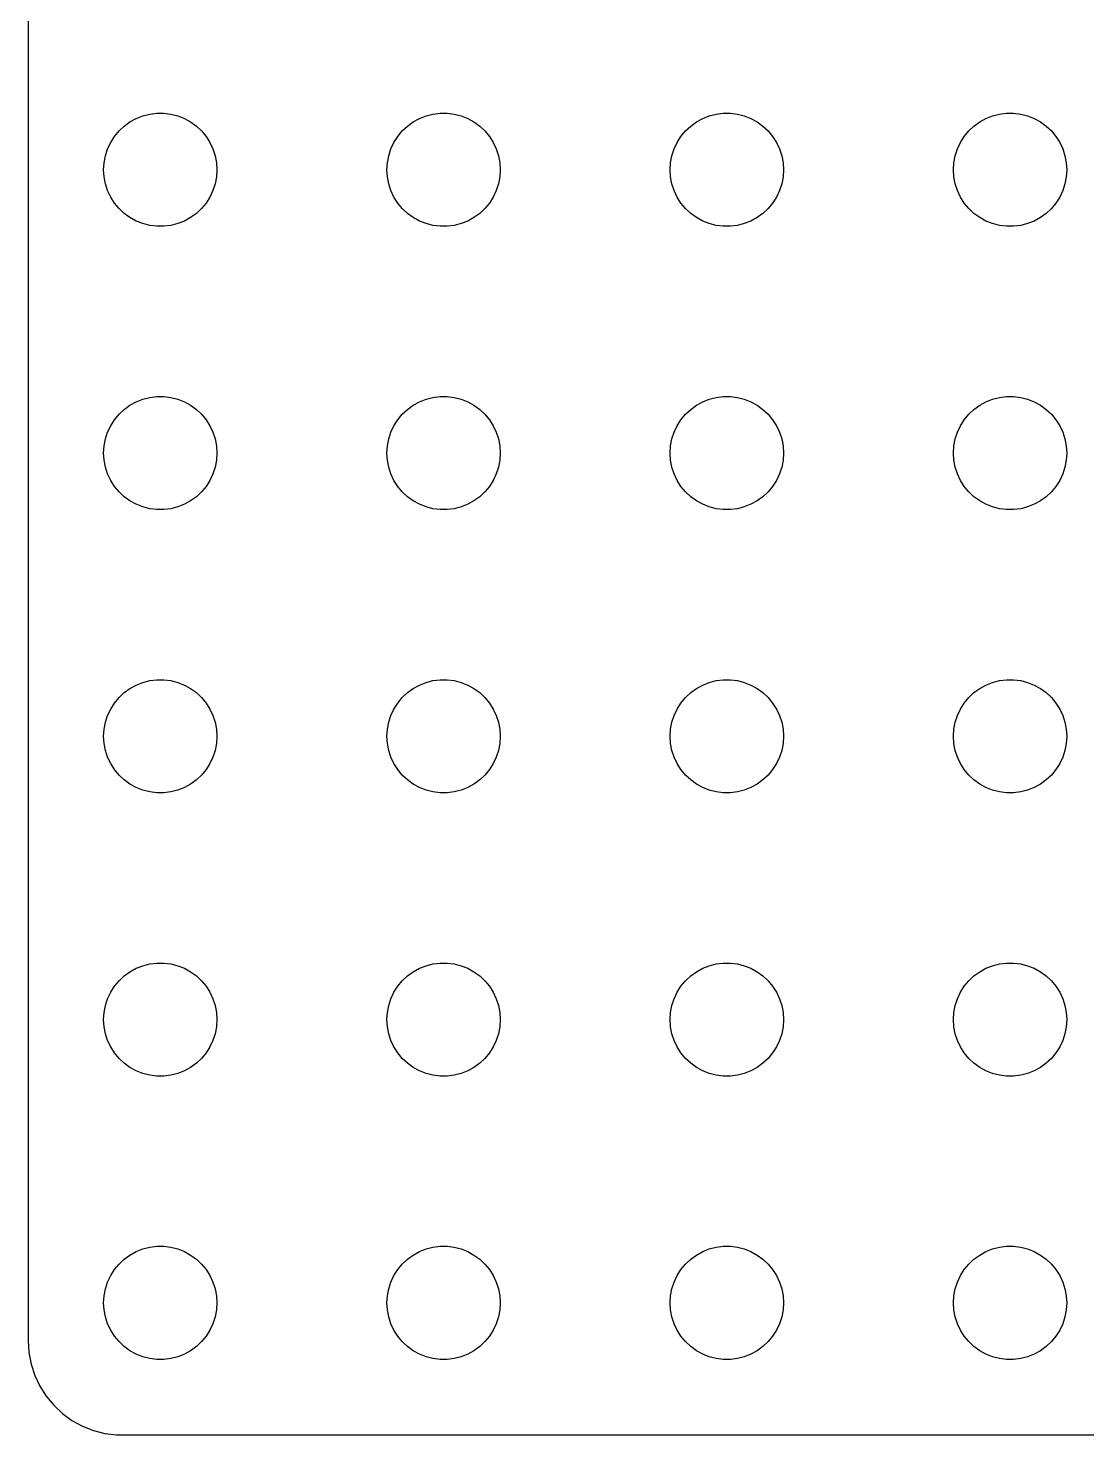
# Model space of a CAD drawing. Header units: metres. Extents: x -112 to 112, y -74 to 74.
# Drawn here: x -112 to -55.9, y -74.5 to 0 of the extents above; entities that cross this region are included whole.
import ezdxf

# ---------------------------------------------------------------- set-up
doc = ezdxf.new("R2010")
doc.units = ezdxf.units.M

msp = doc.modelspace()

# ---------------------------------------------------------------- linework, layer by layer
for p, q in [((-112, 69.5), (-112, -69.5)), ((-107.187, -5.44635), (-106.912, -5.18845)), ((-106.912, -5.18845), (-106.607, -4.96701)), ((-106.607, -4.96701), (-106.277, -4.78551)), ((-106.277, -4.78551), (-105.927, -4.64682)), ((-105.927, -4.64682), (-105.562, -4.55313)), ((-105.562, -4.55313), (-105.188, -4.50591)), ((-105.188, -4.50591), (-104.812, -4.50591)), ((-104.812, -4.50591), (-104.438, -4.55313)), ((-104.438, -4.55313), (-104.073, -4.64682)), ((-104.073, -4.64682), (-103.723, -4.78551)), ((-103.723, -4.78551), (-103.393, -4.96701)), ((-103.393, -4.96701), (-103.088, -5.18845)), ((-103.088, -5.18845), (-102.813, -5.44635)), ((-92.1869, -5.44635), (-91.9123, -5.18845)), ((-91.9123, -5.18845), (-91.6075, -4.96701)), ((-91.6075, -4.96701), (-91.2773, -4.78551)), ((-91.2773, -4.78551), (-90.927, -4.64682)), ((-90.927, -4.64682), (-90.5621, -4.55313)), ((-90.5621, -4.55313), (-90.1884, -4.50591)), ((-90.1884, -4.50591), (-89.8116, -4.50591)), ((-89.8116, -4.50591), (-89.4379, -4.55313)), ((-89.4379, -4.55313), (-89.073, -4.64682)), ((-89.073, -4.64682), (-88.7227, -4.78551)), ((-88.7227, -4.78551), (-88.3925, -4.96701)), ((-88.3925, -4.96701), (-88.0877, -5.18845)), ((-88.0877, -5.18845), (-87.8131, -5.44635)), ((-77.1869, -5.44635), (-76.9123, -5.18845)), ((-76.9123, -5.18845), (-76.6075, -4.96701)), ((-76.6075, -4.96701), (-76.2773, -4.78551)), ((-76.2773, -4.78551), (-75.927, -4.64682)), ((-75.927, -4.64682), (-75.5621, -4.55313)), ((-75.5621, -4.55313), (-75.1884, -4.50591)), ((-75.1884, -4.50591), (-74.8116, -4.50591)), ((-74.8116, -4.50591), (-74.4379, -4.55313)), ((-74.4379, -4.55313), (-74.073, -4.64682)), ((-74.073, -4.64682), (-73.7227, -4.78551)), ((-73.7227, -4.78551), (-73.3925, -4.96701)), ((-73.3925, -4.96701), (-73.0877, -5.18845)), ((-73.0877, -5.18845), (-72.8131, -5.44635)), ((-62.1869, -5.44635), (-61.9123, -5.18845)), ((-61.9123, -5.18845), (-61.6075, -4.96701)), ((-61.6075, -4.96701), (-61.2773, -4.78551)), ((-61.2773, -4.78551), (-60.927, -4.64682)), ((-60.927, -4.64682), (-60.5621, -4.55313)), ((-60.5621, -4.55313), (-60.1884, -4.50591)), ((-60.1884, -4.50591), (-59.8116, -4.50591)), ((-59.8116, -4.50591), (-59.4379, -4.55313)), ((-59.4379, -4.55313), (-59.0729, -4.64682)), ((-59.0729, -4.64682), (-58.7227, -4.78551)), ((-58.7227, -4.78551), (-58.3925, -4.96701)), ((-58.3925, -4.96701), (-58.0877, -5.18845)), ((-58.0877, -5.18845), (-57.8131, -5.44635)), ((-107.629, -6.05473), (-107.427, -5.73663)), ((-107.427, -5.73663), (-107.187, -5.44635)), ((-102.813, -5.44635), (-102.573, -5.73663)), ((-102.573, -5.73663), (-102.371, -6.05473)), ((-92.6289, -6.05473), (-92.427, -5.73663)), ((-92.427, -5.73663), (-92.1869, -5.44635)), ((-87.8131, -5.44635), (-87.573, -5.73663)), ((-87.573, -5.73663), (-87.3711, -6.05473)), ((-77.6289, -6.05473), (-77.427, -5.73663)), ((-77.427, -5.73663), (-77.1869, -5.44635)), ((-72.8131, -5.44635), (-72.573, -5.73663)), ((-72.573, -5.73663), (-72.3711, -6.05473)), ((-62.6289, -6.05473), (-62.427, -5.73663)), ((-62.427, -5.73663), (-62.1869, -5.44635)), ((-57.8131, -5.44635), (-57.5729, -5.73663)), ((-57.5729, -5.73663), (-57.3711, -6.05473)), ((-107.906, -6.75392), (-107.789, -6.39561)), ((-107.789, -6.39561), (-107.629, -6.05473)), ((-102.371, -6.05473), (-102.211, -6.39561)), ((-102.211, -6.39561), (-102.094, -6.75392)), ((-92.9057, -6.75392), (-92.7893, -6.39561)), ((-92.7893, -6.39561), (-92.6289, -6.05473)), ((-87.3711, -6.05473), (-87.2107, -6.39561)), ((-87.2107, -6.39561), (-87.0943, -6.75392)), ((-77.9057, -6.75392), (-77.7893, -6.39561)), ((-77.7893, -6.39561), (-77.6289, -6.05473)), ((-72.3711, -6.05473), (-72.2107, -6.39561)), ((-72.2107, -6.39561), (-72.0943, -6.75392)), ((-62.9057, -6.75392), (-62.7893, -6.39561)), ((-62.7893, -6.39561), (-62.6289, -6.05473)), ((-57.3711, -6.05473), (-57.2107, -6.39561)), ((-57.2107, -6.39561), (-57.0942, -6.75392)), ((-108, -7.5), (-107.976, -7.12399)), ((-107.976, -7.12399), (-107.906, -6.75392)), ((-102.094, -6.75392), (-102.024, -7.12399)), ((-102.024, -7.12399), (-102, -7.5)), ((-93, -7.5), (-92.9763, -7.12399)), ((-92.9763, -7.12399), (-92.9057, -6.75392)), ((-87.0943, -6.75392), (-87.0237, -7.12399)), ((-87.0237, -7.12399), (-87, -7.5)), ((-78, -7.5), (-77.9763, -7.12399)), ((-77.9763, -7.12399), (-77.9057, -6.75392)), ((-72.0943, -6.75392), (-72.0237, -7.12399)), ((-72.0237, -7.12399), (-72, -7.5)), ((-63, -7.5), (-62.9763, -7.12399)), ((-62.9763, -7.12399), (-62.9057, -6.75392)), ((-57.0942, -6.75392), (-57.0237, -7.12399)), ((-57.0237, -7.12399), (-57, -7.5)), ((-107.976, -7.87599), (-108, -7.5)), ((-107.906, -8.24606), (-107.976, -7.87599)), ((-102.024, -7.87599), (-102.094, -8.24606)), ((-102, -7.5), (-102.024, -7.87599)), ((-92.9763, -7.87599), (-93, -7.5)), ((-92.9057, -8.24606), (-92.9763, -7.87599)), ((-87.0237, -7.87599), (-87.0943, -8.24606)), ((-87, -7.5), (-87.0237, -7.87599)), ((-77.9763, -7.87599), (-78, -7.5)), ((-77.9057, -8.24606), (-77.9763, -7.87599)), ((-72.0237, -7.87599), (-72.0943, -8.24606)), ((-72, -7.5), (-72.0237, -7.87599)), ((-62.9763, -7.87599), (-63, -7.5)), ((-62.9057, -8.24606), (-62.9763, -7.87599)), ((-57.0237, -7.87599), (-57.0942, -8.24606)), ((-57, -7.5), (-57.0237, -7.87599)), ((-107.789, -8.60437), (-107.906, -8.24606)), ((-107.629, -8.94525), (-107.789, -8.60437)), ((-102.211, -8.60437), (-102.371, -8.94525)), ((-102.094, -8.24606), (-102.211, -8.60437)), ((-92.7893, -8.60437), (-92.9057, -8.24606)), ((-92.6289, -8.94525), (-92.7893, -8.60437)), ((-87.2107, -8.60437), (-87.3711, -8.94525)), ((-87.0943, -8.24606), (-87.2107, -8.60437)), ((-77.7893, -8.60437), (-77.9057, -8.24606)), ((-77.6289, -8.94525), (-77.7893, -8.60437)), ((-72.2107, -8.60437), (-72.3711, -8.94525)), ((-72.0943, -8.24606), (-72.2107, -8.60437)), ((-62.7893, -8.60437), (-62.9057, -8.24606)), ((-62.6289, -8.94525), (-62.7893, -8.60437)), ((-57.2107, -8.60437), (-57.3711, -8.94525)), ((-57.0942, -8.24606), (-57.2107, -8.60437)), ((-107.427, -9.26335), (-107.629, -8.94525)), ((-107.187, -9.55363), (-107.427, -9.26335)), ((-106.912, -9.81154), (-107.187, -9.55363)), ((-102.813, -9.55363), (-103.088, -9.81154)), ((-102.573, -9.26335), (-102.813, -9.55363)), ((-102.371, -8.94525), (-102.573, -9.26335)), ((-92.427, -9.26335), (-92.6289, -8.94525)), ((-92.1869, -9.55363), (-92.427, -9.26335)), ((-91.9123, -9.81154), (-92.1869, -9.55363)), ((-87.8131, -9.55363), (-88.0877, -9.81154)), ((-87.573, -9.26335), (-87.8131, -9.55363)), ((-87.3711, -8.94525), (-87.573, -9.26335)), ((-77.427, -9.26335), (-77.6289, -8.94525)), ((-77.1869, -9.55363), (-77.427, -9.26335)), ((-76.9123, -9.81154), (-77.1869, -9.55363)), ((-72.8131, -9.55363), (-73.0877, -9.81154)), ((-72.573, -9.26335), (-72.8131, -9.55363)), ((-72.3711, -8.94525), (-72.573, -9.26335)), ((-62.427, -9.26335), (-62.6289, -8.94525)), ((-62.1869, -9.55363), (-62.427, -9.26335)), ((-61.9123, -9.81154), (-62.1869, -9.55363)), ((-57.8131, -9.55363), (-58.0877, -9.81154)), ((-57.5729, -9.26335), (-57.8131, -9.55363)), ((-57.3711, -8.94525), (-57.5729, -9.26335)), ((-106.607, -10.033), (-106.912, -9.81154)), ((-106.277, -10.2145), (-106.607, -10.033)), ((-105.927, -10.3532), (-106.277, -10.2145)), ((-105.562, -10.4469), (-105.927, -10.3532)), ((-104.073, -10.3532), (-104.438, -10.4469)), ((-103.723, -10.2145), (-104.073, -10.3532)), ((-103.393, -10.033), (-103.723, -10.2145)), ((-103.088, -9.81154), (-103.393, -10.033)), ((-91.6075, -10.033), (-91.9123, -9.81154)), ((-91.2773, -10.2145), (-91.6075, -10.033)), ((-90.927, -10.3532), (-91.2773, -10.2145)), ((-90.5621, -10.4469), (-90.927, -10.3532)), ((-89.073, -10.3532), (-89.4379, -10.4469)), ((-88.7227, -10.2145), (-89.073, -10.3532)), ((-88.3925, -10.033), (-88.7227, -10.2145)), ((-88.0877, -9.81154), (-88.3925, -10.033)), ((-76.6075, -10.033), (-76.9123, -9.81154)), ((-76.2773, -10.2145), (-76.6075, -10.033)), ((-75.927, -10.3532), (-76.2773, -10.2145)), ((-75.5621, -10.4469), (-75.927, -10.3532)), ((-74.073, -10.3532), (-74.4379, -10.4469)), ((-73.7227, -10.2145), (-74.073, -10.3532)), ((-73.3925, -10.033), (-73.7227, -10.2145)), ((-73.0877, -9.81154), (-73.3925, -10.033)), ((-61.6075, -10.033), (-61.9123, -9.81154)), ((-61.2773, -10.2145), (-61.6075, -10.033)), ((-60.927, -10.3532), (-61.2773, -10.2145)), ((-60.5621, -10.4469), (-60.927, -10.3532)), ((-59.0729, -10.3532), (-59.4379, -10.4469)), ((-58.7227, -10.2145), (-59.0729, -10.3532)), ((-58.3925, -10.033), (-58.7227, -10.2145)), ((-58.0877, -9.81154), (-58.3925, -10.033)), ((-105.188, -10.4941), (-105.562, -10.4469)), ((-104.812, -10.4941), (-105.188, -10.4941)), ((-104.438, -10.4469), (-104.812, -10.4941)), ((-90.1884, -10.4941), (-90.5621, -10.4469)), ((-89.8116, -10.4941), (-90.1884, -10.4941)), ((-89.4379, -10.4469), (-89.8116, -10.4941)), ((-75.1884, -10.4941), (-75.5621, -10.4469)), ((-74.8116, -10.4941), (-75.1884, -10.4941)), ((-74.4379, -10.4469), (-74.8116, -10.4941)), ((-60.1884, -10.4941), (-60.5621, -10.4469)), ((-59.8116, -10.4941), (-60.1884, -10.4941)), ((-59.4379, -10.4469), (-59.8116, -10.4941)), ((-106.912, -20.1884), (-106.607, -19.967)), ((-106.607, -19.967), (-106.277, -19.7855)), ((-106.277, -19.7855), (-105.927, -19.6468)), ((-105.927, -19.6468), (-105.562, -19.5531)), ((-105.562, -19.5531), (-105.188, -19.5059)), ((-105.188, -19.5059), (-104.812, -19.5059)), ((-104.812, -19.5059), (-104.438, -19.5531)), ((-104.438, -19.5531), (-104.073, -19.6468)), ((-104.073, -19.6468), (-103.723, -19.7855)), ((-103.723, -19.7855), (-103.393, -19.967)), ((-103.393, -19.967), (-103.088, -20.1884)), ((-91.9123, -20.1884), (-91.6075, -19.967)), ((-91.6075, -19.967), (-91.2773, -19.7855)), ((-91.2773, -19.7855), (-90.927, -19.6468)), ((-90.927, -19.6468), (-90.5621, -19.5531)), ((-90.5621, -19.5531), (-90.1884, -19.5059)), ((-90.1884, -19.5059), (-89.8116, -19.5059)), ((-89.8116, -19.5059), (-89.4379, -19.5531)), ((-89.4379, -19.5531), (-89.073, -19.6468)), ((-89.073, -19.6468), (-88.7227, -19.7855)), ((-88.7227, -19.7855), (-88.3925, -19.967)), ((-88.3925, -19.967), (-88.0877, -20.1884)), ((-76.9123, -20.1884), (-76.6075, -19.967)), ((-76.6075, -19.967), (-76.2773, -19.7855)), ((-76.2773, -19.7855), (-75.927, -19.6468)), ((-75.927, -19.6468), (-75.5621, -19.5531)), ((-75.5621, -19.5531), (-75.1884, -19.5059)), ((-75.1884, -19.5059), (-74.8116, -19.5059)), ((-74.8116, -19.5059), (-74.4379, -19.5531)), ((-74.4379, -19.5531), (-74.073, -19.6468)), ((-74.073, -19.6468), (-73.7227, -19.7855)), ((-73.7227, -19.7855), (-73.3925, -19.967)), ((-73.3925, -19.967), (-73.0877, -20.1884)), ((-61.9123, -20.1884), (-61.6075, -19.967)), ((-61.6075, -19.967), (-61.2773, -19.7855)), ((-61.2773, -19.7855), (-60.927, -19.6468)), ((-60.927, -19.6468), (-60.5621, -19.5531)), ((-60.5621, -19.5531), (-60.1884, -19.5059)), ((-60.1884, -19.5059), (-59.8116, -19.5059)), ((-59.8116, -19.5059), (-59.4379, -19.5531)), ((-59.4379, -19.5531), (-59.0729, -19.6468)), ((-59.0729, -19.6468), (-58.7227, -19.7855)), ((-58.7227, -19.7855), (-58.3925, -19.967)), ((-58.3925, -19.967), (-58.0877, -20.1884)), ((-107.629, -21.0547), (-107.427, -20.7366)), ((-107.427, -20.7366), (-107.187, -20.4464)), ((-107.187, -20.4464), (-106.912, -20.1884)), ((-103.088, -20.1884), (-102.813, -20.4464)), ((-102.813, -20.4464), (-102.573, -20.7366)), ((-102.573, -20.7366), (-102.371, -21.0547)), ((-92.6289, -21.0547), (-92.427, -20.7366)), ((-92.427, -20.7366), (-92.1869, -20.4464)), ((-92.1869, -20.4464), (-91.9123, -20.1884)), ((-88.0877, -20.1884), (-87.8131, -20.4464)), ((-87.8131, -20.4464), (-87.573, -20.7366)), ((-87.573, -20.7366), (-87.3711, -21.0547)), ((-77.6289, -21.0547), (-77.427, -20.7366)), ((-77.427, -20.7366), (-77.1869, -20.4464)), ((-77.1869, -20.4464), (-76.9123, -20.1884)), ((-73.0877, -20.1884), (-72.8131, -20.4464)), ((-72.8131, -20.4464), (-72.573, -20.7366)), ((-72.573, -20.7366), (-72.3711, -21.0547)), ((-62.6289, -21.0547), (-62.427, -20.7366)), ((-62.427, -20.7366), (-62.1869, -20.4464)), ((-62.1869, -20.4464), (-61.9123, -20.1884)), ((-58.0877, -20.1884), (-57.8131, -20.4464)), ((-57.8131, -20.4464), (-57.5729, -20.7366)), ((-57.5729, -20.7366), (-57.3711, -21.0547)), ((-107.906, -21.7539), (-107.789, -21.3956)), ((-107.789, -21.3956), (-107.629, -21.0547)), ((-102.371, -21.0547), (-102.211, -21.3956)), ((-102.211, -21.3956), (-102.094, -21.7539)), ((-92.9057, -21.7539), (-92.7893, -21.3956)), ((-92.7893, -21.3956), (-92.6289, -21.0547)), ((-87.3711, -21.0547), (-87.2107, -21.3956)), ((-87.2107, -21.3956), (-87.0943, -21.7539)), ((-77.9057, -21.7539), (-77.7893, -21.3956)), ((-77.7893, -21.3956), (-77.6289, -21.0547)), ((-72.3711, -21.0547), (-72.2107, -21.3956)), ((-72.2107, -21.3956), (-72.0943, -21.7539)), ((-62.9057, -21.7539), (-62.7893, -21.3956)), ((-62.7893, -21.3956), (-62.6289, -21.0547)), ((-57.3711, -21.0547), (-57.2107, -21.3956)), ((-57.2107, -21.3956), (-57.0942, -21.7539)), ((-108, -22.5), (-107.976, -22.124)), ((-107.976, -22.124), (-107.906, -21.7539)), ((-102.094, -21.7539), (-102.024, -22.124)), ((-102.024, -22.124), (-102, -22.5)), ((-93, -22.5), (-92.9763, -22.124)), ((-92.9763, -22.124), (-92.9057, -21.7539)), ((-87.0943, -21.7539), (-87.0237, -22.124)), ((-87.0237, -22.124), (-87, -22.5)), ((-78, -22.5), (-77.9763, -22.124)), ((-77.9763, -22.124), (-77.9057, -21.7539)), ((-72.0943, -21.7539), (-72.0237, -22.124)), ((-72.0237, -22.124), (-72, -22.5)), ((-63, -22.5), (-62.9763, -22.124)), ((-62.9763, -22.124), (-62.9057, -21.7539)), ((-57.0942, -21.7539), (-57.0237, -22.124)), ((-57.0237, -22.124), (-57, -22.5)), ((-107.976, -22.876), (-108, -22.5)), ((-107.906, -23.2461), (-107.976, -22.876)), ((-102.024, -22.876), (-102.094, -23.2461)), ((-102, -22.5), (-102.024, -22.876)), ((-92.9763, -22.876), (-93, -22.5)), ((-92.9057, -23.2461), (-92.9763, -22.876)), ((-87.0237, -22.876), (-87.0943, -23.2461)), ((-87, -22.5), (-87.0237, -22.876)), ((-77.9763, -22.876), (-78, -22.5)), ((-77.9057, -23.2461), (-77.9763, -22.876)), ((-72.0237, -22.876), (-72.0943, -23.2461)), ((-72, -22.5), (-72.0237, -22.876)), ((-62.9763, -22.876), (-63, -22.5)), ((-62.9057, -23.2461), (-62.9763, -22.876)), ((-57.0237, -22.876), (-57.0942, -23.2461)), ((-57, -22.5), (-57.0237, -22.876)), ((-107.789, -23.6044), (-107.906, -23.2461)), ((-107.629, -23.9453), (-107.789, -23.6044)), ((-102.211, -23.6044), (-102.371, -23.9453)), ((-102.094, -23.2461), (-102.211, -23.6044)), ((-92.7893, -23.6044), (-92.9057, -23.2461)), ((-92.6289, -23.9453), (-92.7893, -23.6044)), ((-87.2107, -23.6044), (-87.3711, -23.9453)), ((-87.0943, -23.2461), (-87.2107, -23.6044)), ((-77.7893, -23.6044), (-77.9057, -23.2461)), ((-77.6289, -23.9453), (-77.7893, -23.6044)), ((-72.2107, -23.6044), (-72.3711, -23.9453)), ((-72.0943, -23.2461), (-72.2107, -23.6044)), ((-62.7893, -23.6044), (-62.9057, -23.2461)), ((-62.6289, -23.9453), (-62.7893, -23.6044)), ((-57.2107, -23.6044), (-57.3711, -23.9453)), ((-57.0942, -23.2461), (-57.2107, -23.6044)), ((-107.427, -24.2634), (-107.629, -23.9453)), ((-107.187, -24.5536), (-107.427, -24.2634)), ((-106.912, -24.8115), (-107.187, -24.5536)), ((-102.813, -24.5536), (-103.088, -24.8115)), ((-102.573, -24.2634), (-102.813, -24.5536)), ((-102.371, -23.9453), (-102.573, -24.2634)), ((-92.427, -24.2634), (-92.6289, -23.9453)), ((-92.1869, -24.5536), (-92.427, -24.2634)), ((-91.9123, -24.8115), (-92.1869, -24.5536)), ((-87.8131, -24.5536), (-88.0877, -24.8115)), ((-87.573, -24.2634), (-87.8131, -24.5536)), ((-87.3711, -23.9453), (-87.573, -24.2634)), ((-77.427, -24.2634), (-77.6289, -23.9453)), ((-77.1869, -24.5536), (-77.427, -24.2634)), ((-76.9123, -24.8115), (-77.1869, -24.5536)), ((-72.8131, -24.5536), (-73.0877, -24.8115)), ((-72.573, -24.2634), (-72.8131, -24.5536)), ((-72.3711, -23.9453), (-72.573, -24.2634)), ((-62.427, -24.2634), (-62.6289, -23.9453)), ((-62.1869, -24.5536), (-62.427, -24.2634)), ((-61.9123, -24.8115), (-62.1869, -24.5536)), ((-57.8131, -24.5536), (-58.0877, -24.8115)), ((-57.5729, -24.2634), (-57.8131, -24.5536)), ((-57.3711, -23.9453), (-57.5729, -24.2634)), ((-106.607, -25.033), (-106.912, -24.8115)), ((-106.277, -25.2145), (-106.607, -25.033)), ((-105.927, -25.3532), (-106.277, -25.2145)), ((-103.723, -25.2145), (-104.073, -25.3532)), ((-103.393, -25.033), (-103.723, -25.2145)), ((-103.088, -24.8115), (-103.393, -25.033)), ((-91.6075, -25.033), (-91.9123, -24.8115)), ((-91.2773, -25.2145), (-91.6075, -25.033)), ((-90.927, -25.3532), (-91.2773, -25.2145)), ((-88.7227, -25.2145), (-89.073, -25.3532)), ((-88.3925, -25.033), (-88.7227, -25.2145)), ((-88.0877, -24.8115), (-88.3925, -25.033)), ((-76.6075, -25.033), (-76.9123, -24.8115)), ((-76.2773, -25.2145), (-76.6075, -25.033)), ((-75.927, -25.3532), (-76.2773, -25.2145)), ((-73.7227, -25.2145), (-74.073, -25.3532)), ((-73.3925, -25.033), (-73.7227, -25.2145)), ((-73.0877, -24.8115), (-73.3925, -25.033)), ((-61.6075, -25.033), (-61.9123, -24.8115)), ((-61.2773, -25.2145), (-61.6075, -25.033)), ((-60.927, -25.3532), (-61.2773, -25.2145)), ((-58.7227, -25.2145), (-59.0729, -25.3532)), ((-58.3925, -25.033), (-58.7227, -25.2145)), ((-58.0877, -24.8115), (-58.3925, -25.033)), ((-105.562, -25.4469), (-105.927, -25.3532)), ((-105.188, -25.4941), (-105.562, -25.4469)), ((-104.812, -25.4941), (-105.188, -25.4941)), ((-104.438, -25.4469), (-104.812, -25.4941)), ((-104.073, -25.3532), (-104.438, -25.4469)), ((-90.5621, -25.4469), (-90.927, -25.3532)), ((-90.1884, -25.4941), (-90.5621, -25.4469)), ((-89.8116, -25.4941), (-90.1884, -25.4941)), ((-89.4379, -25.4469), (-89.8116, -25.4941)), ((-89.073, -25.3532), (-89.4379, -25.4469)), ((-75.5621, -25.4469), (-75.927, -25.3532)), ((-75.1884, -25.4941), (-75.5621, -25.4469)), ((-74.8116, -25.4941), (-75.1884, -25.4941)), ((-74.4379, -25.4469), (-74.8116, -25.4941)), ((-74.073, -25.3532), (-74.4379, -25.4469)), ((-60.5621, -25.4469), (-60.927, -25.3532)), ((-60.1884, -25.4941), (-60.5621, -25.4469)), ((-59.8116, -25.4941), (-60.1884, -25.4941)), ((-59.4379, -25.4469), (-59.8116, -25.4941)), ((-59.0729, -25.3532), (-59.4379, -25.4469)), ((-106.912, -35.1885), (-106.607, -34.967)), ((-106.607, -34.967), (-106.277, -34.7855)), ((-106.277, -34.7855), (-105.927, -34.6468)), ((-105.927, -34.6468), (-105.562, -34.5531)), ((-105.562, -34.5531), (-105.188, -34.5059)), ((-105.188, -34.5059), (-104.812, -34.5059)), ((-104.812, -34.5059), (-104.438, -34.5531)), ((-104.438, -34.5531), (-104.073, -34.6468)), ((-104.073, -34.6468), (-103.723, -34.7855)), ((-103.723, -34.7855), (-103.393, -34.967)), ((-103.393, -34.967), (-103.088, -35.1885)), ((-91.9123, -35.1885), (-91.6075, -34.967)), ((-91.6075, -34.967), (-91.2773, -34.7855)), ((-91.2773, -34.7855), (-90.927, -34.6468)), ((-90.927, -34.6468), (-90.5621, -34.5531)), ((-90.5621, -34.5531), (-90.1884, -34.5059)), ((-90.1884, -34.5059), (-89.8116, -34.5059)), ((-89.8116, -34.5059), (-89.4379, -34.5531)), ((-89.4379, -34.5531), (-89.073, -34.6468)), ((-89.073, -34.6468), (-88.7227, -34.7855)), ((-88.7227, -34.7855), (-88.3925, -34.967)), ((-88.3925, -34.967), (-88.0877, -35.1885)), ((-76.9123, -35.1885), (-76.6075, -34.967)), ((-76.6075, -34.967), (-76.2773, -34.7855)), ((-76.2773, -34.7855), (-75.927, -34.6468)), ((-75.927, -34.6468), (-75.5621, -34.5531)), ((-75.5621, -34.5531), (-75.1884, -34.5059)), ((-75.1884, -34.5059), (-74.8116, -34.5059)), ((-74.8116, -34.5059), (-74.4379, -34.5531)), ((-74.4379, -34.5531), (-74.073, -34.6468)), ((-74.073, -34.6468), (-73.7227, -34.7855)), ((-73.7227, -34.7855), (-73.3925, -34.967)), ((-73.3925, -34.967), (-73.0877, -35.1885)), ((-61.9123, -35.1885), (-61.6075, -34.967)), ((-61.6075, -34.967), (-61.2773, -34.7855)), ((-61.2773, -34.7855), (-60.927, -34.6468)), ((-60.927, -34.6468), (-60.5621, -34.5531)), ((-60.5621, -34.5531), (-60.1884, -34.5059)), ((-60.1884, -34.5059), (-59.8116, -34.5059)), ((-59.8116, -34.5059), (-59.4379, -34.5531)), ((-59.4379, -34.5531), (-59.0729, -34.6468)), ((-59.0729, -34.6468), (-58.7227, -34.7855)), ((-58.7227, -34.7855), (-58.3925, -34.967)), ((-58.3925, -34.967), (-58.0877, -35.1885)), ((-107.629, -36.0547), (-107.427, -35.7366)), ((-107.427, -35.7366), (-107.187, -35.4464)), ((-107.187, -35.4464), (-106.912, -35.1885)), ((-103.088, -35.1885), (-102.813, -35.4464)), ((-102.813, -35.4464), (-102.573, -35.7366)), ((-102.573, -35.7366), (-102.371, -36.0547)), ((-92.6289, -36.0547), (-92.427, -35.7366)), ((-92.427, -35.7366), (-92.1869, -35.4464)), ((-92.1869, -35.4464), (-91.9123, -35.1885)), ((-88.0877, -35.1885), (-87.8131, -35.4464)), ((-87.8131, -35.4464), (-87.573, -35.7366)), ((-87.573, -35.7366), (-87.3711, -36.0547)), ((-77.6289, -36.0547), (-77.427, -35.7366)), ((-77.427, -35.7366), (-77.1869, -35.4464)), ((-77.1869, -35.4464), (-76.9123, -35.1885)), ((-73.0877, -35.1885), (-72.8131, -35.4464)), ((-72.8131, -35.4464), (-72.573, -35.7366)), ((-72.573, -35.7366), (-72.3711, -36.0547)), ((-62.6289, -36.0547), (-62.427, -35.7366)), ((-62.427, -35.7366), (-62.1869, -35.4464)), ((-62.1869, -35.4464), (-61.9123, -35.1885)), ((-58.0877, -35.1885), (-57.8131, -35.4464)), ((-57.8131, -35.4464), (-57.5729, -35.7366)), ((-57.5729, -35.7366), (-57.3711, -36.0547)), ((-107.906, -36.7539), (-107.789, -36.3956)), ((-107.789, -36.3956), (-107.629, -36.0547)), ((-102.371, -36.0547), (-102.211, -36.3956)), ((-102.211, -36.3956), (-102.094, -36.7539)), ((-92.9057, -36.7539), (-92.7893, -36.3956)), ((-92.7893, -36.3956), (-92.6289, -36.0547)), ((-87.3711, -36.0547), (-87.2107, -36.3956)), ((-87.2107, -36.3956), (-87.0943, -36.7539)), ((-77.9057, -36.7539), (-77.7893, -36.3956)), ((-77.7893, -36.3956), (-77.6289, -36.0547)), ((-72.3711, -36.0547), (-72.2107, -36.3956)), ((-72.2107, -36.3956), (-72.0943, -36.7539)), ((-62.9057, -36.7539), (-62.7893, -36.3956)), ((-62.7893, -36.3956), (-62.6289, -36.0547)), ((-57.3711, -36.0547), (-57.2107, -36.3956)), ((-57.2107, -36.3956), (-57.0942, -36.7539)), ((-108, -37.5), (-107.976, -37.124)), ((-107.976, -37.124), (-107.906, -36.7539)), ((-102.094, -36.7539), (-102.024, -37.124)), ((-102.024, -37.124), (-102, -37.5)), ((-93, -37.5), (-92.9763, -37.124)), ((-92.9763, -37.124), (-92.9057, -36.7539)), ((-87.0943, -36.7539), (-87.0237, -37.124)), ((-87.0237, -37.124), (-87, -37.5)), ((-78, -37.5), (-77.9763, -37.124)), ((-77.9763, -37.124), (-77.9057, -36.7539)), ((-72.0943, -36.7539), (-72.0237, -37.124)), ((-72.0237, -37.124), (-72, -37.5)), ((-63, -37.5), (-62.9763, -37.124)), ((-62.9763, -37.124), (-62.9057, -36.7539)), ((-57.0942, -36.7539), (-57.0237, -37.124)), ((-57.0237, -37.124), (-57, -37.5)), ((-107.976, -37.876), (-108, -37.5)), ((-107.906, -38.2461), (-107.976, -37.876)), ((-102.024, -37.876), (-102.094, -38.2461)), ((-102, -37.5), (-102.024, -37.876)), ((-92.9763, -37.876), (-93, -37.5)), ((-92.9057, -38.2461), (-92.9763, -37.876)), ((-87.0237, -37.876), (-87.0943, -38.2461)), ((-87, -37.5), (-87.0237, -37.876)), ((-77.9763, -37.876), (-78, -37.5)), ((-77.9057, -38.2461), (-77.9763, -37.876)), ((-72.0237, -37.876), (-72.0943, -38.2461)), ((-72, -37.5), (-72.0237, -37.876)), ((-62.9763, -37.876), (-63, -37.5)), ((-62.9057, -38.2461), (-62.9763, -37.876)), ((-57.0237, -37.876), (-57.0942, -38.2461)), ((-57, -37.5), (-57.0237, -37.876)), ((-107.789, -38.6044), (-107.906, -38.2461)), ((-107.629, -38.9453), (-107.789, -38.6044)), ((-102.211, -38.6044), (-102.371, -38.9453)), ((-102.094, -38.2461), (-102.211, -38.6044)), ((-92.7893, -38.6044), (-92.9057, -38.2461)), ((-92.6289, -38.9453), (-92.7893, -38.6044)), ((-87.2107, -38.6044), (-87.3711, -38.9453)), ((-87.0943, -38.2461), (-87.2107, -38.6044)), ((-77.7893, -38.6044), (-77.9057, -38.2461)), ((-77.6289, -38.9453), (-77.7893, -38.6044)), ((-72.2107, -38.6044), (-72.3711, -38.9453)), ((-72.0943, -38.2461), (-72.2107, -38.6044)), ((-62.7893, -38.6044), (-62.9057, -38.2461)), ((-62.6289, -38.9453), (-62.7893, -38.6044)), ((-57.2107, -38.6044), (-57.3711, -38.9453)), ((-57.0942, -38.2461), (-57.2107, -38.6044)), ((-107.427, -39.2634), (-107.629, -38.9453)), ((-107.187, -39.5536), (-107.427, -39.2634)), ((-102.573, -39.2634), (-102.813, -39.5536)), ((-102.371, -38.9453), (-102.573, -39.2634)), ((-92.427, -39.2634), (-92.6289, -38.9453)), ((-92.1869, -39.5536), (-92.427, -39.2634)), ((-87.573, -39.2634), (-87.8131, -39.5536)), ((-87.3711, -38.9453), (-87.573, -39.2634)), ((-77.427, -39.2634), (-77.6289, -38.9453)), ((-77.1869, -39.5536), (-77.427, -39.2634)), ((-72.573, -39.2634), (-72.8131, -39.5536)), ((-72.3711, -38.9453), (-72.573, -39.2634)), ((-62.427, -39.2634), (-62.6289, -38.9453)), ((-62.1869, -39.5536), (-62.427, -39.2634)), ((-57.5729, -39.2634), (-57.8131, -39.5536)), ((-57.3711, -38.9453), (-57.5729, -39.2634)), ((-106.912, -39.8115), (-107.187, -39.5536)), ((-106.607, -40.033), (-106.912, -39.8115)), ((-106.277, -40.2145), (-106.607, -40.033)), ((-105.927, -40.3532), (-106.277, -40.2145)), ((-103.723, -40.2145), (-104.073, -40.3532)), ((-103.393, -40.033), (-103.723, -40.2145)), ((-103.088, -39.8115), (-103.393, -40.033)), ((-102.813, -39.5536), (-103.088, -39.8115)), ((-91.9123, -39.8115), (-92.1869, -39.5536)), ((-91.6075, -40.033), (-91.9123, -39.8115)), ((-91.2773, -40.2145), (-91.6075, -40.033)), ((-90.927, -40.3532), (-91.2773, -40.2145)), ((-88.7227, -40.2145), (-89.073, -40.3532)), ((-88.3925, -40.033), (-88.7227, -40.2145)), ((-88.0877, -39.8115), (-88.3925, -40.033)), ((-87.8131, -39.5536), (-88.0877, -39.8115)), ((-76.9123, -39.8115), (-77.1869, -39.5536)), ((-76.6075, -40.033), (-76.9123, -39.8115)), ((-76.2773, -40.2145), (-76.6075, -40.033)), ((-75.927, -40.3532), (-76.2773, -40.2145)), ((-73.7227, -40.2145), (-74.073, -40.3532)), ((-73.3925, -40.033), (-73.7227, -40.2145)), ((-73.0877, -39.8115), (-73.3925, -40.033)), ((-72.8131, -39.5536), (-73.0877, -39.8115)), ((-61.9123, -39.8115), (-62.1869, -39.5536)), ((-61.6075, -40.033), (-61.9123, -39.8115)), ((-61.2773, -40.2145), (-61.6075, -40.033)), ((-60.927, -40.3532), (-61.2773, -40.2145)), ((-58.7227, -40.2145), (-59.0729, -40.3532)), ((-58.3925, -40.033), (-58.7227, -40.2145)), ((-58.0877, -39.8115), (-58.3925, -40.033)), ((-57.8131, -39.5536), (-58.0877, -39.8115)), ((-105.562, -40.4469), (-105.927, -40.3532)), ((-105.188, -40.4941), (-105.562, -40.4469)), ((-104.812, -40.4941), (-105.188, -40.4941)), ((-104.438, -40.4469), (-104.812, -40.4941)), ((-104.073, -40.3532), (-104.438, -40.4469)), ((-90.5621, -40.4469), (-90.927, -40.3532)), ((-90.1884, -40.4941), (-90.5621, -40.4469)), ((-89.8116, -40.4941), (-90.1884, -40.4941)), ((-89.4379, -40.4469), (-89.8116, -40.4941)), ((-89.073, -40.3532), (-89.4379, -40.4469)), ((-75.5621, -40.4469), (-75.927, -40.3532)), ((-75.1884, -40.4941), (-75.5621, -40.4469)), ((-74.8116, -40.4941), (-75.1884, -40.4941)), ((-74.4379, -40.4469), (-74.8116, -40.4941)), ((-74.073, -40.3532), (-74.4379, -40.4469)), ((-60.5621, -40.4469), (-60.927, -40.3532)), ((-60.1884, -40.4941), (-60.5621, -40.4469)), ((-59.8116, -40.4941), (-60.1884, -40.4941)), ((-59.4379, -40.4469), (-59.8116, -40.4941)), ((-59.0729, -40.3532), (-59.4379, -40.4469)), ((-106.607, -49.967), (-106.277, -49.7855)), ((-106.277, -49.7855), (-105.927, -49.6468)), ((-105.927, -49.6468), (-105.562, -49.5531)), ((-105.562, -49.5531), (-105.188, -49.5059)), ((-105.188, -49.5059), (-104.812, -49.5059)), ((-104.812, -49.5059), (-104.438, -49.5531)), ((-104.438, -49.5531), (-104.073, -49.6468)), ((-104.073, -49.6468), (-103.723, -49.7855)), ((-103.723, -49.7855), (-103.393, -49.967)), ((-91.6075, -49.967), (-91.2773, -49.7855)), ((-91.2773, -49.7855), (-90.927, -49.6468)), ((-90.927, -49.6468), (-90.5621, -49.5531)), ((-90.5621, -49.5531), (-90.1884, -49.5059)), ((-90.1884, -49.5059), (-89.8116, -49.5059)), ((-89.8116, -49.5059), (-89.4379, -49.5531)), ((-89.4379, -49.5531), (-89.073, -49.6468)), ((-89.073, -49.6468), (-88.7227, -49.7855)), ((-88.7227, -49.7855), (-88.3925, -49.967)), ((-76.6075, -49.967), (-76.2773, -49.7855)), ((-76.2773, -49.7855), (-75.927, -49.6468)), ((-75.927, -49.6468), (-75.5621, -49.5531)), ((-75.5621, -49.5531), (-75.1884, -49.5059)), ((-75.1884, -49.5059), (-74.8116, -49.5059)), ((-74.8116, -49.5059), (-74.4379, -49.5531)), ((-74.4379, -49.5531), (-74.073, -49.6468)), ((-74.073, -49.6468), (-73.7227, -49.7855)), ((-73.7227, -49.7855), (-73.3925, -49.967)), ((-61.6075, -49.967), (-61.2773, -49.7855)), ((-61.2773, -49.7855), (-60.927, -49.6468)), ((-60.927, -49.6468), (-60.5621, -49.5531)), ((-60.5621, -49.5531), (-60.1884, -49.5059)), ((-60.1884, -49.5059), (-59.8116, -49.5059)), ((-59.8116, -49.5059), (-59.4379, -49.5531)), ((-59.4379, -49.5531), (-59.0729, -49.6468)), ((-59.0729, -49.6468), (-58.7227, -49.7855)), ((-58.7227, -49.7855), (-58.3925, -49.967)), ((-107.427, -50.7366), (-107.187, -50.4464)), ((-107.187, -50.4464), (-106.912, -50.1885)), ((-106.912, -50.1885), (-106.607, -49.967)), ((-103.393, -49.967), (-103.088, -50.1885)), ((-103.088, -50.1885), (-102.813, -50.4464)), ((-102.813, -50.4464), (-102.573, -50.7366)), ((-92.427, -50.7366), (-92.1869, -50.4464)), ((-92.1869, -50.4464), (-91.9123, -50.1885)), ((-91.9123, -50.1885), (-91.6075, -49.967)), ((-88.3925, -49.967), (-88.0877, -50.1885)), ((-88.0877, -50.1885), (-87.8131, -50.4464)), ((-87.8131, -50.4464), (-87.573, -50.7366)), ((-77.427, -50.7366), (-77.1869, -50.4464)), ((-77.1869, -50.4464), (-76.9123, -50.1885)), ((-76.9123, -50.1885), (-76.6075, -49.967)), ((-73.3925, -49.967), (-73.0877, -50.1885)), ((-73.0877, -50.1885), (-72.8131, -50.4464)), ((-72.8131, -50.4464), (-72.573, -50.7366)), ((-62.427, -50.7366), (-62.1869, -50.4464)), ((-62.1869, -50.4464), (-61.9123, -50.1885)), ((-61.9123, -50.1885), (-61.6075, -49.967)), ((-58.3925, -49.967), (-58.0877, -50.1885)), ((-58.0877, -50.1885), (-57.8131, -50.4464)), ((-57.8131, -50.4464), (-57.5729, -50.7366)), ((-107.906, -51.7539), (-107.789, -51.3956)), ((-107.789, -51.3956), (-107.629, -51.0547)), ((-107.629, -51.0547), (-107.427, -50.7366)), ((-102.573, -50.7366), (-102.371, -51.0547)), ((-102.371, -51.0547), (-102.211, -51.3956)), ((-102.211, -51.3956), (-102.094, -51.7539)), ((-92.9057, -51.7539), (-92.7893, -51.3956)), ((-92.7893, -51.3956), (-92.6289, -51.0547)), ((-92.6289, -51.0547), (-92.427, -50.7366)), ((-87.573, -50.7366), (-87.3711, -51.0547)), ((-87.3711, -51.0547), (-87.2107, -51.3956)), ((-87.2107, -51.3956), (-87.0943, -51.7539)), ((-77.9057, -51.7539), (-77.7893, -51.3956)), ((-77.7893, -51.3956), (-77.6289, -51.0547)), ((-77.6289, -51.0547), (-77.427, -50.7366)), ((-72.573, -50.7366), (-72.3711, -51.0547)), ((-72.3711, -51.0547), (-72.2107, -51.3956)), ((-72.2107, -51.3956), (-72.0943, -51.7539)), ((-62.9057, -51.7539), (-62.7893, -51.3956)), ((-62.7893, -51.3956), (-62.6289, -51.0547)), ((-62.6289, -51.0547), (-62.427, -50.7366)), ((-57.5729, -50.7366), (-57.3711, -51.0547)), ((-57.3711, -51.0547), (-57.2107, -51.3956)), ((-57.2107, -51.3956), (-57.0942, -51.7539)), ((-108, -52.5), (-107.976, -52.124)), ((-107.976, -52.124), (-107.906, -51.7539)), ((-102.094, -51.7539), (-102.024, -52.124)), ((-102.024, -52.124), (-102, -52.5)), ((-93, -52.5), (-92.9763, -52.124)), ((-92.9763, -52.124), (-92.9057, -51.7539)), ((-87.0943, -51.7539), (-87.0237, -52.124)), ((-87.0237, -52.124), (-87, -52.5)), ((-78, -52.5), (-77.9763, -52.124)), ((-77.9763, -52.124), (-77.9057, -51.7539)), ((-72.0943, -51.7539), (-72.0237, -52.124)), ((-72.0237, -52.124), (-72, -52.5)), ((-63, -52.5), (-62.9763, -52.124)), ((-62.9763, -52.124), (-62.9057, -51.7539)), ((-57.0942, -51.7539), (-57.0237, -52.124)), ((-57.0237, -52.124), (-57, -52.5)), ((-107.976, -52.876), (-108, -52.5)), ((-107.906, -53.2461), (-107.976, -52.876)), ((-102.024, -52.876), (-102.094, -53.2461)), ((-102, -52.5), (-102.024, -52.876)), ((-92.9763, -52.876), (-93, -52.5)), ((-92.9057, -53.2461), (-92.9763, -52.876)), ((-87.0237, -52.876), (-87.0943, -53.2461)), ((-87, -52.5), (-87.0237, -52.876)), ((-77.9763, -52.876), (-78, -52.5)), ((-77.9057, -53.2461), (-77.9763, -52.876)), ((-72.0237, -52.876), (-72.0943, -53.2461)), ((-72, -52.5), (-72.0237, -52.876)), ((-62.9763, -52.876), (-63, -52.5)), ((-62.9057, -53.2461), (-62.9763, -52.876)), ((-57.0237, -52.876), (-57.0942, -53.2461)), ((-57, -52.5), (-57.0237, -52.876)), ((-107.789, -53.6044), (-107.906, -53.2461)), ((-107.629, -53.9453), (-107.789, -53.6044)), ((-102.211, -53.6044), (-102.371, -53.9453)), ((-102.094, -53.2461), (-102.211, -53.6044)), ((-92.7893, -53.6044), (-92.9057, -53.2461)), ((-92.6289, -53.9453), (-92.7893, -53.6044)), ((-87.2107, -53.6044), (-87.3711, -53.9453)), ((-87.0943, -53.2461), (-87.2107, -53.6044)), ((-77.7893, -53.6044), (-77.9057, -53.2461)), ((-77.6289, -53.9453), (-77.7893, -53.6044)), ((-72.2107, -53.6044), (-72.3711, -53.9453)), ((-72.0943, -53.2461), (-72.2107, -53.6044)), ((-62.7893, -53.6044), (-62.9057, -53.2461)), ((-62.6289, -53.9453), (-62.7893, -53.6044)), ((-57.2107, -53.6044), (-57.3711, -53.9453)), ((-57.0942, -53.2461), (-57.2107, -53.6044)), ((-107.427, -54.2634), (-107.629, -53.9453)), ((-107.187, -54.5536), (-107.427, -54.2634)), ((-102.573, -54.2634), (-102.813, -54.5536)), ((-102.371, -53.9453), (-102.573, -54.2634)), ((-92.427, -54.2634), (-92.6289, -53.9453)), ((-92.1869, -54.5536), (-92.427, -54.2634)), ((-87.573, -54.2634), (-87.8131, -54.5536)), ((-87.3711, -53.9453), (-87.573, -54.2634)), ((-77.427, -54.2634), (-77.6289, -53.9453)), ((-77.1869, -54.5536), (-77.427, -54.2634)), ((-72.573, -54.2634), (-72.8131, -54.5536)), ((-72.3711, -53.9453), (-72.573, -54.2634)), ((-62.427, -54.2634), (-62.6289, -53.9453)), ((-62.1869, -54.5536), (-62.427, -54.2634)), ((-57.5729, -54.2634), (-57.8131, -54.5536)), ((-57.3711, -53.9453), (-57.5729, -54.2634)), ((-106.912, -54.8115), (-107.187, -54.5536)), ((-106.607, -55.033), (-106.912, -54.8115)), ((-106.277, -55.2145), (-106.607, -55.033)), ((-103.393, -55.033), (-103.723, -55.2145)), ((-103.088, -54.8115), (-103.393, -55.033)), ((-102.813, -54.5536), (-103.088, -54.8115)), ((-91.9123, -54.8115), (-92.1869, -54.5536)), ((-91.6075, -55.033), (-91.9123, -54.8115)), ((-91.2773, -55.2145), (-91.6075, -55.033)), ((-88.3925, -55.033), (-88.7227, -55.2145)), ((-88.0877, -54.8115), (-88.3925, -55.033)), ((-87.8131, -54.5536), (-88.0877, -54.8115)), ((-76.9123, -54.8115), (-77.1869, -54.5536)), ((-76.6075, -55.033), (-76.9123, -54.8115)), ((-76.2773, -55.2145), (-76.6075, -55.033)), ((-73.3925, -55.033), (-73.7227, -55.2145)), ((-73.0877, -54.8115), (-73.3925, -55.033)), ((-72.8131, -54.5536), (-73.0877, -54.8115)), ((-61.9123, -54.8115), (-62.1869, -54.5536)), ((-61.6075, -55.033), (-61.9123, -54.8115)), ((-61.2773, -55.2145), (-61.6075, -55.033)), ((-58.3925, -55.033), (-58.7227, -55.2145)), ((-58.0877, -54.8115), (-58.3925, -55.033)), ((-57.8131, -54.5536), (-58.0877, -54.8115)), ((-105.927, -55.3532), (-106.277, -55.2145)), ((-105.562, -55.4469), (-105.927, -55.3532)), ((-105.188, -55.4941), (-105.562, -55.4469)), ((-104.812, -55.4941), (-105.188, -55.4941)), ((-104.438, -55.4469), (-104.812, -55.4941)), ((-104.073, -55.3532), (-104.438, -55.4469)), ((-103.723, -55.2145), (-104.073, -55.3532)), ((-90.927, -55.3532), (-91.2773, -55.2145)), ((-90.5621, -55.4469), (-90.927, -55.3532)), ((-90.1884, -55.4941), (-90.5621, -55.4469)), ((-89.8116, -55.4941), (-90.1884, -55.4941)), ((-89.4379, -55.4469), (-89.8116, -55.4941)), ((-89.073, -55.3532), (-89.4379, -55.4469)), ((-88.7227, -55.2145), (-89.073, -55.3532)), ((-75.927, -55.3532), (-76.2773, -55.2145)), ((-75.5621, -55.4469), (-75.927, -55.3532)), ((-75.1884, -55.4941), (-75.5621, -55.4469)), ((-74.8116, -55.4941), (-75.1884, -55.4941)), ((-74.4379, -55.4469), (-74.8116, -55.4941)), ((-74.073, -55.3532), (-74.4379, -55.4469)), ((-73.7227, -55.2145), (-74.073, -55.3532)), ((-60.927, -55.3532), (-61.2773, -55.2145)), ((-60.5621, -55.4469), (-60.927, -55.3532)), ((-60.1884, -55.4941), (-60.5621, -55.4469)), ((-59.8116, -55.4941), (-60.1884, -55.4941)), ((-59.4379, -55.4469), (-59.8116, -55.4941)), ((-59.0729, -55.3532), (-59.4379, -55.4469)), ((-58.7227, -55.2145), (-59.0729, -55.3532)), ((-106.607, -64.967), (-106.277, -64.7855)), ((-106.277, -64.7855), (-105.927, -64.6468)), ((-105.927, -64.6468), (-105.562, -64.5531)), ((-105.562, -64.5531), (-105.188, -64.5059)), ((-105.188, -64.5059), (-104.812, -64.5059)), ((-104.812, -64.5059), (-104.438, -64.5531)), ((-104.438, -64.5531), (-104.073, -64.6468)), ((-104.073, -64.6468), (-103.723, -64.7855)), ((-103.723, -64.7855), (-103.393, -64.967)), ((-91.6075, -64.967), (-91.2773, -64.7855)), ((-91.2773, -64.7855), (-90.927, -64.6468)), ((-90.927, -64.6468), (-90.5621, -64.5531)), ((-90.5621, -64.5531), (-90.1884, -64.5059)), ((-90.1884, -64.5059), (-89.8116, -64.5059)), ((-89.8116, -64.5059), (-89.4379, -64.5531)), ((-89.4379, -64.5531), (-89.073, -64.6468)), ((-89.073, -64.6468), (-88.7227, -64.7855)), ((-88.7227, -64.7855), (-88.3925, -64.967)), ((-76.6075, -64.967), (-76.2773, -64.7855)), ((-76.2773, -64.7855), (-75.927, -64.6468)), ((-75.927, -64.6468), (-75.5621, -64.5531)), ((-75.5621, -64.5531), (-75.1884, -64.5059)), ((-75.1884, -64.5059), (-74.8116, -64.5059)), ((-74.8116, -64.5059), (-74.4379, -64.5531)), ((-74.4379, -64.5531), (-74.073, -64.6468)), ((-74.073, -64.6468), (-73.7227, -64.7855)), ((-73.7227, -64.7855), (-73.3925, -64.967)), ((-61.6075, -64.967), (-61.2773, -64.7855)), ((-61.2773, -64.7855), (-60.927, -64.6468)), ((-60.927, -64.6468), (-60.5621, -64.5531)), ((-60.5621, -64.5531), (-60.1884, -64.5059)), ((-60.1884, -64.5059), (-59.8116, -64.5059)), ((-59.8116, -64.5059), (-59.4379, -64.5531)), ((-59.4379, -64.5531), (-59.0729, -64.6468)), ((-59.0729, -64.6468), (-58.7227, -64.7855)), ((-58.7227, -64.7855), (-58.3925, -64.967)), ((-107.427, -65.7366), (-107.187, -65.4464)), ((-107.187, -65.4464), (-106.912, -65.1885)), ((-106.912, -65.1885), (-106.607, -64.967)), ((-103.393, -64.967), (-103.088, -65.1885)), ((-103.088, -65.1885), (-102.813, -65.4464)), ((-102.813, -65.4464), (-102.573, -65.7366)), ((-92.427, -65.7366), (-92.1869, -65.4464)), ((-92.1869, -65.4464), (-91.9123, -65.1885)), ((-91.9123, -65.1885), (-91.6075, -64.967)), ((-88.3925, -64.967), (-88.0877, -65.1885)), ((-88.0877, -65.1885), (-87.8131, -65.4464)), ((-87.8131, -65.4464), (-87.573, -65.7366)), ((-77.427, -65.7366), (-77.1869, -65.4464)), ((-77.1869, -65.4464), (-76.9123, -65.1885)), ((-76.9123, -65.1885), (-76.6075, -64.967)), ((-73.3925, -64.967), (-73.0877, -65.1885)), ((-73.0877, -65.1885), (-72.8131, -65.4464)), ((-72.8131, -65.4464), (-72.573, -65.7366)), ((-62.427, -65.7366), (-62.1869, -65.4464)), ((-62.1869, -65.4464), (-61.9123, -65.1885)), ((-61.9123, -65.1885), (-61.6075, -64.967)), ((-58.3925, -64.967), (-58.0877, -65.1885)), ((-58.0877, -65.1885), (-57.8131, -65.4464)), ((-57.8131, -65.4464), (-57.5729, -65.7366)), ((-107.789, -66.3956), (-107.629, -66.0547)), ((-107.629, -66.0547), (-107.427, -65.7366)), ((-102.573, -65.7366), (-102.371, -66.0547)), ((-102.371, -66.0547), (-102.211, -66.3956)), ((-92.7893, -66.3956), (-92.6289, -66.0547)), ((-92.6289, -66.0547), (-92.427, -65.7366)), ((-87.573, -65.7366), (-87.3711, -66.0547)), ((-87.3711, -66.0547), (-87.2107, -66.3956)), ((-77.7893, -66.3956), (-77.6289, -66.0547)), ((-77.6289, -66.0547), (-77.427, -65.7366)), ((-72.573, -65.7366), (-72.3711, -66.0547)), ((-72.3711, -66.0547), (-72.2107, -66.3956)), ((-62.7893, -66.3956), (-62.6289, -66.0547)), ((-62.6289, -66.0547), (-62.427, -65.7366)), ((-57.5729, -65.7366), (-57.3711, -66.0547)), ((-57.3711, -66.0547), (-57.2107, -66.3956)), ((-107.976, -67.124), (-107.906, -66.7539)), ((-107.906, -66.7539), (-107.789, -66.3956)), ((-102.211, -66.3956), (-102.094, -66.7539)), ((-102.094, -66.7539), (-102.024, -67.124)), ((-92.9763, -67.124), (-92.9057, -66.7539)), ((-92.9057, -66.7539), (-92.7893, -66.3956)), ((-87.2107, -66.3956), (-87.0943, -66.7539)), ((-87.0943, -66.7539), (-87.0237, -67.124)), ((-77.9763, -67.124), (-77.9057, -66.7539)), ((-77.9057, -66.7539), (-77.7893, -66.3956)), ((-72.2107, -66.3956), (-72.0943, -66.7539)), ((-72.0943, -66.7539), (-72.0237, -67.124)), ((-62.9763, -67.124), (-62.9057, -66.7539)), ((-62.9057, -66.7539), (-62.7893, -66.3956)), ((-57.2107, -66.3956), (-57.0942, -66.7539)), ((-57.0942, -66.7539), (-57.0237, -67.124)), ((-108, -67.5), (-107.976, -67.124)), ((-107.976, -67.876), (-108, -67.5)), ((-102.024, -67.124), (-102, -67.5)), ((-102, -67.5), (-102.024, -67.876)), ((-93, -67.5), (-92.9763, -67.124)), ((-92.9763, -67.876), (-93, -67.5)), ((-87.0237, -67.124), (-87, -67.5)), ((-87, -67.5), (-87.0237, -67.876)), ((-78, -67.5), (-77.9763, -67.124)), ((-77.9763, -67.876), (-78, -67.5)), ((-72.0237, -67.124), (-72, -67.5)), ((-72, -67.5), (-72.0237, -67.876)), ((-63, -67.5), (-62.9763, -67.124)), ((-62.9763, -67.876), (-63, -67.5)), ((-57.0237, -67.124), (-57, -67.5)), ((-57, -67.5), (-57.0237, -67.876)), ((-107.906, -68.2461), (-107.976, -67.876)), ((-107.789, -68.6044), (-107.906, -68.2461)), ((-102.094, -68.2461), (-102.211, -68.6044)), ((-102.024, -67.876), (-102.094, -68.2461)), ((-92.9057, -68.2461), (-92.9763, -67.876)), ((-92.7893, -68.6044), (-92.9057, -68.2461)), ((-87.0943, -68.2461), (-87.2107, -68.6044)), ((-87.0237, -67.876), (-87.0943, -68.2461)), ((-77.9057, -68.2461), (-77.9763, -67.876)), ((-77.7893, -68.6044), (-77.9057, -68.2461)), ((-72.0943, -68.2461), (-72.2107, -68.6044)), ((-72.0237, -67.876), (-72.0943, -68.2461)), ((-62.9057, -68.2461), (-62.9763, -67.876)), ((-62.7893, -68.6044), (-62.9057, -68.2461)), ((-57.0942, -68.2461), (-57.2107, -68.6044)), ((-57.0237, -67.876), (-57.0942, -68.2461)), ((-107.629, -68.9453), (-107.789, -68.6044)), ((-107.427, -69.2634), (-107.629, -68.9453)), ((-107.187, -69.5536), (-107.427, -69.2634)), ((-102.573, -69.2634), (-102.813, -69.5536)), ((-102.371, -68.9453), (-102.573, -69.2634)), ((-102.211, -68.6044), (-102.371, -68.9453)), ((-92.6289, -68.9453), (-92.7893, -68.6044)), ((-92.427, -69.2634), (-92.6289, -68.9453)), ((-92.1869, -69.5536), (-92.427, -69.2634)), ((-87.573, -69.2634), (-87.8131, -69.5536)), ((-87.3711, -68.9453), (-87.573, -69.2634)), ((-87.2107, -68.6044), (-87.3711, -68.9453)), ((-77.6289, -68.9453), (-77.7893, -68.6044)), ((-77.427, -69.2634), (-77.6289, -68.9453)), ((-77.1869, -69.5536), (-77.427, -69.2634)), ((-72.573, -69.2634), (-72.8131, -69.5536)), ((-72.3711, -68.9453), (-72.573, -69.2634)), ((-72.2107, -68.6044), (-72.3711, -68.9453)), ((-62.6289, -68.9453), (-62.7893, -68.6044)), ((-62.427, -69.2634), (-62.6289, -68.9453)), ((-62.1869, -69.5536), (-62.427, -69.2634)), ((-57.5729, -69.2634), (-57.8131, -69.5536)), ((-57.3711, -68.9453), (-57.5729, -69.2634)), ((-57.2107, -68.6044), (-57.3711, -68.9453)), ((-112, -69.5), (-111.961, -70.1267)), ((-106.912, -69.8115), (-107.187, -69.5536)), ((-106.607, -70.033), (-106.912, -69.8115)), ((-103.088, -69.8115), (-103.393, -70.033)), ((-102.813, -69.5536), (-103.088, -69.8115)), ((-91.9123, -69.8115), (-92.1869, -69.5536)), ((-91.6075, -70.033), (-91.9123, -69.8115)), ((-88.0877, -69.8115), (-88.3925, -70.033)), ((-87.8131, -69.5536), (-88.0877, -69.8115)), ((-76.9123, -69.8115), (-77.1869, -69.5536)), ((-76.6075, -70.033), (-76.9123, -69.8115)), ((-73.0877, -69.8115), (-73.3925, -70.033)), ((-72.8131, -69.5536), (-73.0877, -69.8115)), ((-61.9123, -69.8115), (-62.1869, -69.5536)), ((-61.6075, -70.033), (-61.9123, -69.8115)), ((-58.0877, -69.8115), (-58.3925, -70.033)), ((-57.8131, -69.5536), (-58.0877, -69.8115)), ((-111.961, -70.1267), (-111.843, -70.7434)), ((-111.843, -70.7434), (-111.649, -71.3406)), ((-106.277, -70.2145), (-106.607, -70.033)), ((-105.927, -70.3532), (-106.277, -70.2145)), ((-105.562, -70.4469), (-105.927, -70.3532)), ((-105.188, -70.4941), (-105.562, -70.4469)), ((-104.812, -70.4941), (-105.188, -70.4941)), ((-104.438, -70.4469), (-104.812, -70.4941)), ((-104.073, -70.3532), (-104.438, -70.4469)), ((-103.723, -70.2145), (-104.073, -70.3532)), ((-103.393, -70.033), (-103.723, -70.2145)), ((-91.2773, -70.2145), (-91.6075, -70.033)), ((-90.927, -70.3532), (-91.2773, -70.2145)), ((-90.5621, -70.4469), (-90.927, -70.3532)), ((-90.1884, -70.4941), (-90.5621, -70.4469)), ((-89.8116, -70.4941), (-90.1884, -70.4941)), ((-89.4379, -70.4469), (-89.8116, -70.4941)), ((-89.073, -70.3532), (-89.4379, -70.4469)), ((-88.7227, -70.2145), (-89.073, -70.3532)), ((-88.3925, -70.033), (-88.7227, -70.2145)), ((-76.2773, -70.2145), (-76.6075, -70.033)), ((-75.927, -70.3532), (-76.2773, -70.2145)), ((-75.5621, -70.4469), (-75.927, -70.3532)), ((-75.1884, -70.4941), (-75.5621, -70.4469)), ((-74.8116, -70.4941), (-75.1884, -70.4941)), ((-74.4379, -70.4469), (-74.8116, -70.4941)), ((-74.073, -70.3532), (-74.4379, -70.4469)), ((-73.7227, -70.2145), (-74.073, -70.3532)), ((-73.3925, -70.033), (-73.7227, -70.2145)), ((-61.2773, -70.2145), (-61.6075, -70.033)), ((-60.927, -70.3532), (-61.2773, -70.2145)), ((-60.5621, -70.4469), (-60.927, -70.3532)), ((-60.1884, -70.4941), (-60.5621, -70.4469)), ((-59.8116, -70.4941), (-60.1884, -70.4941)), ((-59.4379, -70.4469), (-59.8116, -70.4941)), ((-59.0729, -70.3532), (-59.4379, -70.4469)), ((-58.7227, -70.2145), (-59.0729, -70.3532)), ((-58.3925, -70.033), (-58.7227, -70.2145)), ((-111.649, -71.3406), (-111.382, -71.9088)), ((-111.382, -71.9088), (-111.045, -72.4389)), ((-111.045, -72.4389), (-110.645, -72.9227)), ((-110.645, -72.9227), (-110.187, -73.3526)), ((-110.187, -73.3526), (-109.679, -73.7216)), ((-109.679, -73.7216), (-109.129, -74.0241)), ((-109.129, -74.0241), (-108.545, -74.2553)), ((-108.545, -74.2553), (-107.937, -74.4114)), ((-107.937, -74.4114), (-107.314, -74.4901)), ((-107.314, -74.4901), (107.314, -74.4901))]:
    msp.add_line(p, q)

doc.saveas('drawing.dxf')
